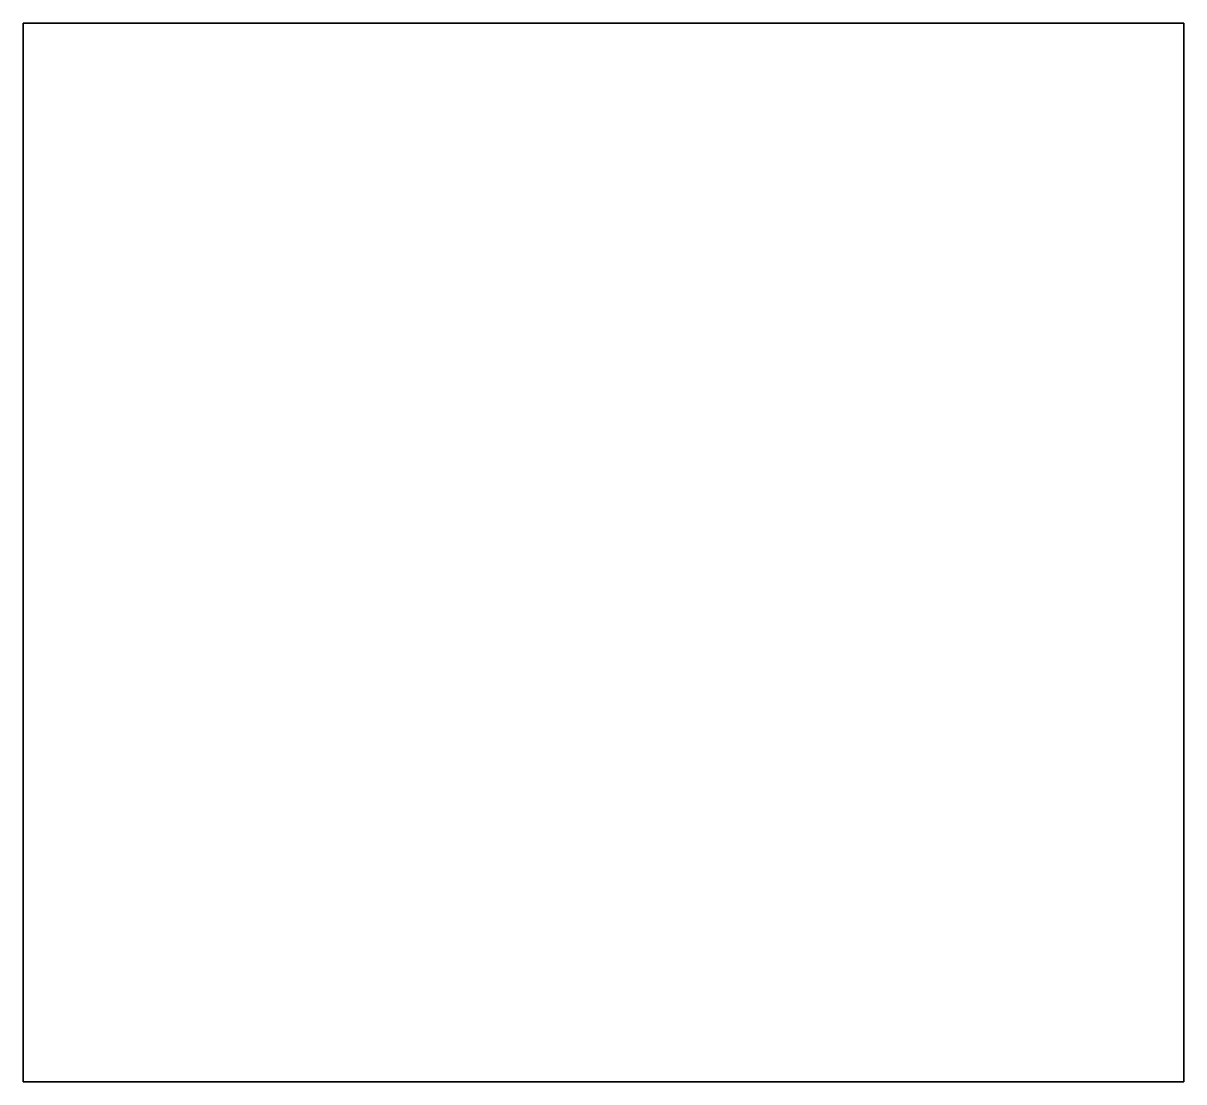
# Model space of a CAD drawing. Header units: millimetres. Extents: x 78.4 to 100.3, y -55.4 to -35.4.
import ezdxf

# ---------------------------------------------------------------- set-up
doc = ezdxf.new("R2010")
doc.units = ezdxf.units.MM
doc.header["$MEASUREMENT"] = 0
doc.layers.add('Layer 1', color=7, linetype='Continuous')

msp = doc.modelspace()

# ---------------------------------------------------------------- linework, layer by layer
at = {"layer": 'Layer 1', "color": 7, "lineweight": 35, "true_color": 0xffffff}
msp.add_lwpolyline([(100.312, -55.385), (78.396, -55.385), (78.396, -35.385), (100.312, -35.385), (100.312, -55.385)], dxfattribs=at)

doc.saveas('drawing.dxf')
